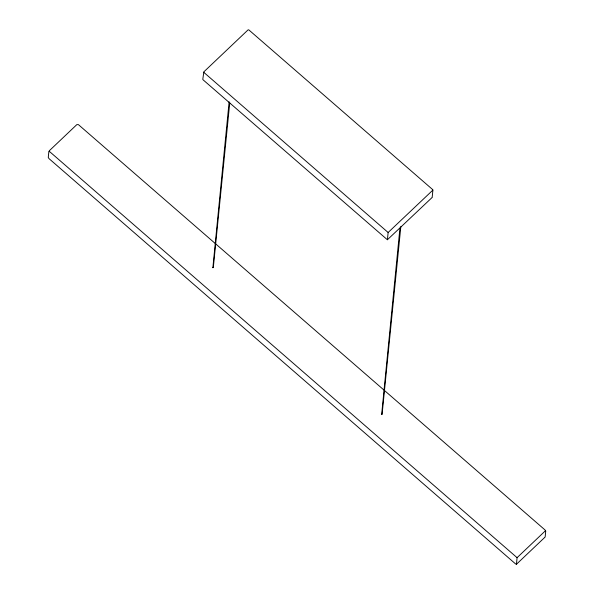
<?xml version="1.0" encoding="UTF-8"?>
<svg xmlns="http://www.w3.org/2000/svg" width="594" height="594" viewBox="0 0 594 594"><rect width="100%" height="100%" fill="white"/><g stroke="black" fill="none" stroke-linecap="round" stroke-linejoin="round"><path stroke-width="0.89" d="M387.407 239.783L203.141 79.871L202.792 79.336L203.853 71.852L248.077 29.871L248.789 29.863L432.692 189.612L432.714 190.258L388.134 232.492L387.429 239.724L431.979 197.624M545.485 530.709L517.077 557.677L516.461 564.181L515.607 563.944L49.027 158.643L48.263 157.469L48.849 151.619L49.658 150.423L76.826 124.629L78.393 124.614L544.973 529.915L545.738 531.088L545.151 536.939M229.752 102.873L213.32 267.515L212.867 267.76L229.121 101.789M400.839 226.507L382.113 414.144L381.667 414.389L399.933 228.178M212.593 267.352L213.32 267.515M381.385 413.981L382.113 414.144M544.824 537.325L516.416 564.3M432.194 197.26L432.922 189.969M388.134 232.492L203.638 72.216M517.077 557.677L49.176 151.232"/></g></svg>
